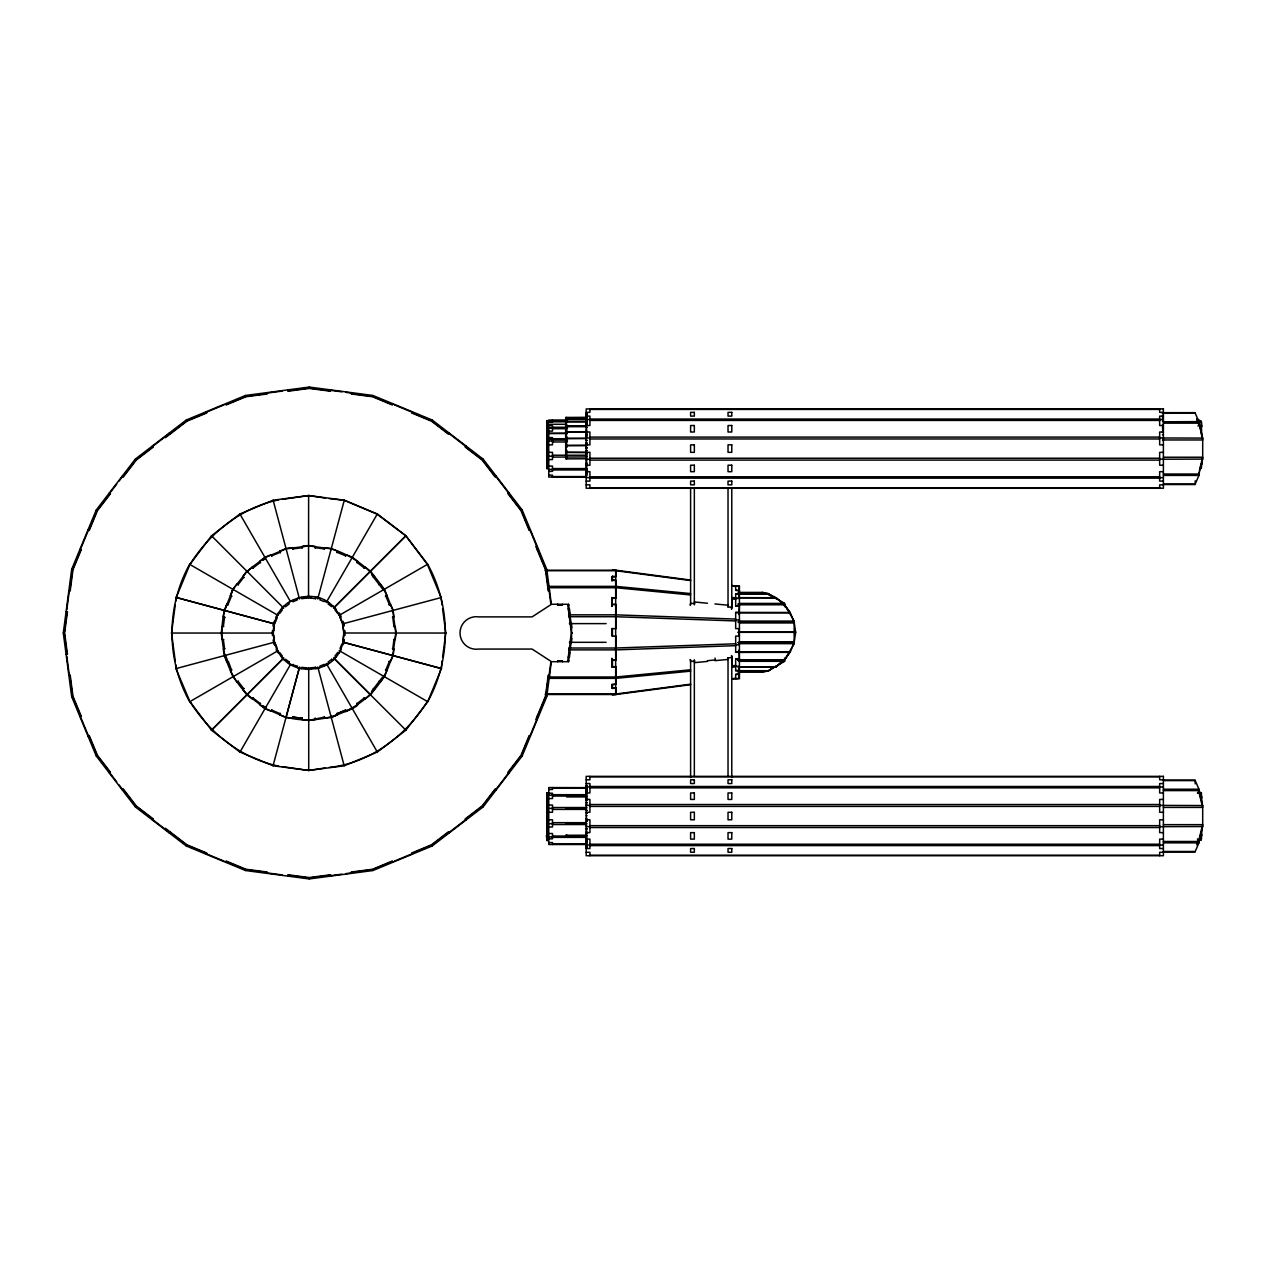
<?xml version="1.0" encoding="UTF-8"?>
<svg xmlns="http://www.w3.org/2000/svg" width="1266" height="1266" viewBox="0 0 1266 1266"><rect width="100%" height="100%" fill="white"/><g stroke="black" fill="none" stroke-linecap="round" stroke-linejoin="round"><path stroke-width="1.5" d="M547.814 467.55L546.88 467.47L546.88 464.828L547.814 461.504M546.88 461.03L547.814 462.043M546.88 457.232L546.88 452.737L547.814 452.722M547.814 445.41L546.88 445.474L547.814 437.735L546.88 437.735M546.88 435.203L547.814 435.203L547.814 432.07L546.88 432.07L546.88 438.068L547.814 438.068M547.814 424.474L546.88 424.474L546.88 420.66L567.469 420.629M546.88 834.072L546.88 830.037L547.814 830.037M546.88 823.58L547.814 823.264L546.88 823.264M547.814 817.504L546.88 817.504L546.88 812.867M547.814 793.339L546.88 796.504L547.814 796.409L547.814 794.921L546.88 794.921M546.88 466.41L547.814 466.394L547.814 464.907L546.88 464.907L546.88 461.315L547.814 461.315M546.88 462.375L547.814 463.134L547.814 462.28M546.88 453.117L547.814 453.117L546.88 446.914M547.814 432.608L546.88 432.608L546.88 429.57L547.814 429.57L546.88 430.124M546.88 424.474L546.88 421.815L587.123 421.831M546.88 792.69L546.88 840.671L547.814 840.086M547.814 420.676L546.88 422.353L547.814 422.353L546.88 421.42M546.88 837.554L547.814 837.712L547.814 835.307L546.88 835.164M546.88 840.07C548.558 840.276 545.203 837.19 546.88 834.231L547.814 834.072L547.814 831.746L546.88 831.208M546.88 829.262L547.814 829.262L547.814 826.128L546.88 826.128M546.88 823.691L547.814 823.58L547.814 820.495L546.88 820.4M546.88 817.44L547.814 815.969L546.88 816.016M546.88 814.275L547.814 814.26L546.88 815.858M546.88 811.395L547.814 811.395L547.814 809.781M546.88 808.214L547.814 808.214L546.88 811.269L547.814 811.237M546.88 802.723L547.814 802.723L547.814 805.413L546.88 805.398L547.814 804.1M547.814 799.289L546.88 800.302L547.814 800.365L547.814 798.197L546.88 798.055M546.88 467.265L547.814 468.626L546.88 468.642L546.88 432.07M547.814 465.777L546.88 463.989L547.814 464.147C549.76 467.201 545.852 469.639 547.814 467.866M546.88 434.871L547.814 434.871L547.814 432.07M547.814 422.891L546.88 422.891L547.814 423.762L547.814 426.025L546.88 426.167L547.814 424.363M547.814 421.736L546.88 423.208M547.814 840.656L547.814 838.741L546.88 838.63M547.814 839.896L547.814 838.741M547.814 794.209L546.88 794.067M547.814 792.943L546.88 792.848L546.88 795.808M557.72 605.211L557.72 604.278L557.72 605.243L562.405 605.211L562.405 604.262M565.696 433.368L565.696 431.817L586.19 431.69M568.545 605.243L568.545 604.309L551.501 604.262L532.084 616.89L478.754 616.89A16.268 16.268 0 0 0 460.033 632.968A16.268 16.268 0 0 0 478.754 649.062L532.084 649.062L551.501 661.691L568.545 661.691L569.13 657.228M738.11 666.802L776.105 666.802L780.062 662.973M776.105 666.802L784.018 660.615L790.206 651.8L738.141 651.8M731.447 609.12L732.27 598.945L735.673 599.277M1201.339 839.722L1201.719 834.658M1201.719 463.657L1201.339 468.388L1200.01 468.325M325.473 498.108L308.619 495.544L273.124 500.212L299.172 597.758C350.445 584.845 362.408 668.401 308.667 669.144C265.638 669.872 260.274 604.689 301.609 597.425L301.783 598.707L308.651 597.789L315.535 598.691L315.645 597.774M66.813 609.801L69.06 592.678M66.971 611.747L64.186 633L66.971 654.253M69.725 590.826L72.526 569.589L80.723 549.776M278.773 766.167C241.584 758.508 209.934 733.425 189.916 701.554L189.599 701.68C166.131 659.396 166.147 606.62 189.599 564.32L189.916 564.446C209.934 532.575 241.584 507.492 278.773 499.833M171.796 631.133L175.246 604.99M175.737 601.255L176.227 597.52L189.204 566.187M251.079 697.661C226.361 676.819 216.866 641.53 224.525 610.465L226.772 604.135L228.276 604.768M223.354 626.496L224.588 617.222M175.737 664.745L175.911 668.622L273.741 642.368L274.659 644.568L275.513 644.204L274.326 644.695L273.092 640.058L274.358 639.884L273.757 635.247L272.475 635.405L272.158 633.047L272.475 630.61L273.741 630.769L274.358 626.132L273.424 626.005M273.393 623.6L175.911 597.378L273.393 623.6L273.092 625.958L274.358 626.132M292.921 716.73L292.715 718.36L286.069 717.474L271.304 711.001M266.92 873.366L267.11 872.021L245.921 869.236L226.171 861.054L225.665 862.304M330.584 389.881L330.41 391.226L309.221 388.44L288.031 391.226L287.857 389.881M279.802 714.894L285.989 717.458L299.314 667.926L273.045 765.756L239.97 752.067L211.501 730.229L189.916 701.554M315.123 548.051L315.345 546.421L308.698 545.551L302.02 546.77M310.898 598.09L311.056 596.808L308.698 596.508L308.651 597.789L308.54 596.872L308.619 495.544M306.435 667.91L306.261 669.192L308.619 669.492L308.667 668.211L315.55 667.293L315.709 668.575L318.067 668.258L320.361 667.324L319.871 666.138L324.191 664.349L324.682 665.536L326.881 664.634L326.264 663.479L326.628 664.349M315.535 598.691L315.693 597.425L318.051 597.742L320.345 598.66L319.855 599.847L324.175 601.651L324.666 600.464L326.865 601.366L377.347 513.933L405.816 535.771L427.402 564.446L441.09 597.52L442.087 604.99M302.21 717.949L301.988 719.579L308.619 720.449L324.46 717.078M324.397 549.27L324.618 547.64L331.249 548.526L337.516 551.106L336.883 552.609M287.857 876.119L288.031 874.774L309.221 877.56L330.41 874.774L330.584 876.119M351.505 392.634L351.331 393.979L372.521 396.764L392.254 404.946L392.776 403.696M390.245 604.278C381.636 577.154 358.072 556.913 331.201 548.858L330.964 549.776M282.508 499.342L308.714 495.544L344.194 500.212L377.221 514.265L405.895 535.835L427.718 564.32C451.187 606.604 451.187 659.38 427.718 701.68L427.402 701.554C405.816 735.768 370.226 763.208 329.207 767.402M343.893 639.995L342.959 639.868L343.577 635.231L344.843 635.39L345.159 633.032L344.843 630.595L343.577 630.753L342.959 626.116L344.241 625.942L343.925 623.584L342.991 621.305L341.804 621.796L340.016 617.476L341.203 616.985L340.285 614.785L338.797 612.823L337.769 613.599L334.92 609.88L335.949 609.104L334.493 607.221L405.895 535.835M282.508 766.658L308.714 770.456L344.194 765.788L377.347 752.067L405.816 730.229L427.671 701.76L441.438 668.527L343.925 642.4L344.241 640.042L342.959 639.868M392.745 648.778L393.963 639.52M393.014 653.873L395.767 633L393.014 612.111M442.087 661.01L441.423 668.622L342.675 642.099L343.925 642.4M442.578 657.276L445.774 633L442.578 608.724M548.7 675.174L545.899 696.411L537.702 716.224M549.112 675.221L550.868 661.912M551.327 661.976L546.785 696.537L545.899 696.411L546.722 696.759L522.241 755.849L521.434 755.517L508.378 772.529M570.08 643.302L567.801 660.646L568.671 660.757M570.681 638.665L571.441 632.968L567.801 605.354L568.671 605.243M568.561 657.149L569.178 652.512M570.38 643.334L570.998 638.697M569.747 652.591L570.95 643.413M571.567 638.776L571.567 627.161M616.162 570.254L615.672 573.973L616.162 570.76L690.619 580.556M738.901 590.193L739.376 586.475L731.748 585.478M317.893 598.058L317.766 598.992L318.13 598.122M318.051 597.742L344.289 500.244L377.426 513.98M739.423 636.102L735.673 636.102L735.673 652.307L790.206 652.148L794.178 642.4L795.681 632.193L738.125 632.209M611.969 579.496L612.459 576.283L616.162 576.71L616.162 570.76M615.672 583.658L616.162 580.445L612.459 580.034L612.459 576.283M616.162 580.445L615.672 589.624L616.162 587.756L690.603 594.941M1199.424 470.303L1202.7 457.232L1163.391 457.232M1163.391 423.16L1198.949 423.16L1202.7 438.099L1202.7 459.099L1198.949 474.038L1163.391 474.038M1199.424 837.744L1202.7 824.657L1163.391 824.657M1163.391 790.601L1198.949 790.601L1202.7 805.54L1202.7 826.54L1198.949 841.479L1163.391 841.479M611.969 599.688L612.459 597.821L616.162 598.074L616.162 587.756M611.969 606.161L612.459 597.821M615.672 606.414L616.162 604.547L612.459 604.309M616.162 614.865L615.672 616.716L735.673 620.941L735.673 619.074L616.162 614.865L616.162 604.547M690.112 605.132L690.603 603.281L694.828 603.676M80.344 549.618L88.414 530.122M88.81 530.28L97.007 510.483L110.047 493.471M251.079 568.339L247.076 571.409L232.912 589.323L230.349 595.511L231.852 596.128M227.089 604.278L225.174 608.914L232.96 589.244L237.027 583.927L238.325 584.924M230.665 595.637L232.912 589.323M227.959 604.642L231.536 596.001M273.424 623.521L274.326 621.321L275.513 621.812L274.643 621.448M189.599 564.32L277.032 614.801L276.115 617.001L277.301 617.491L274.659 623.901M239.97 752.067L290.594 664.318L297.478 666.153L296.988 667.34L299.172 668.242M344.289 500.244L329.207 498.598M262.98 705.621L265.591 707.615L264.974 708.754L271.161 711.318L271.794 709.799M206.152 854.233L206.674 852.983L186.941 844.802L165.419 828.28M299.203 667.878L299.551 667.008M326.612 601.635L326.264 602.505L326.945 601.413L328.828 602.853L328.052 603.882L331.755 606.731L332.547 605.702L334.43 607.158L405.816 535.771M279.818 714.894L280.435 713.391M345.539 556.201L346.172 554.682L352.344 557.246L357.74 561.36L356.727 562.658M412.273 411.767L411.751 413.017L431.5 421.198L448.449 434.206L449.272 433.13M285.989 717.458L286.132 717.142C328.385 728.551 377.031 703.943 390.245 661.707M273.045 765.756L308.619 770.456L325.473 767.892M373.312 688.498L374.609 689.495L370.527 694.797L334.509 658.763L335.949 656.88L334.936 656.105L337.785 652.386L338.797 653.177L340.253 651.278L341.203 648.999L340.016 648.509L341.804 644.188L342.991 644.679L343.909 642.479M385.798 669.999L389.374 661.358M390.877 660.172L393.14 655.582L394.011 648.952L392.397 648.73M392.792 655.535L390.561 661.865L389.042 661.232M535.803 719.579L545.44 696.3L548.241 675.11L549.586 675.284M529.631 735.72L521.434 755.517L522.13 756.055L483.185 806.806L482.488 806.268L465.477 819.308M530.011 735.878L538.082 716.382M292.794 665.22L293.158 664.365M1198.949 472.171L1198.949 475.415L1195.215 484.039L1163.391 484.039M1196.718 844.786L1198.949 839.611L1198.949 842.84L1195.215 851.48L1163.391 851.48M739.423 604.784L784.619 604.784L794.178 621.084L794.178 643.65L784.619 659.95L739.423 659.95M288.711 662.862L289.281 662.118L285.562 659.269L284.787 660.298L282.888 658.842L211.501 730.229M109.731 493.218L116.725 484.087M119.067 481.048L122.565 476.475M122.897 476.728L135.937 459.732L152.949 446.692M238.04 584.718L243.737 577.296M273.124 500.212L239.97 513.933L211.501 535.771L282.824 607.237L281.369 609.12L282.381 609.895L279.533 613.614L278.52 612.823L277.08 614.722L278.172 615.403L277.428 614.833M253.168 697.645L252.171 698.943L246.854 694.86L247.74 693.926L247.171 694.67M152.411 820.02L153.233 818.944L136.285 805.936L123.277 788.987L122.201 789.81M289.281 662.118L288.49 663.147L290.373 664.587M260.59 703.342L259.593 704.64L264.911 708.707L265.591 707.615M364.149 568.355L365.162 567.057L370.463 571.14L374.609 576.505L373.296 577.502M169.153 832.87L169.976 831.794M466.015 445.98L465.192 447.056L482.156 460.064L495.164 477.013L496.24 476.19M371.587 691.315L379.278 681.282M380.291 679.984L382.285 677.373M495.528 789.272L482.488 806.268L483.026 806.98L432.276 845.91L431.738 845.213L411.941 853.411M495.861 789.525L508.71 772.782M738.125 660.441L784.018 660.441L790.206 651.8M283.204 658.636L283.774 657.909L211.438 730.165M334.113 607.364L333.559 608.091L334.493 607.221M246.87 694.876L242.724 689.495L244.021 688.498M152.695 446.36L169.438 433.51M169.691 433.842L186.688 420.787L206.5 412.589M165.419 437.72L186.941 421.198L206.674 413.017L206.152 411.767M253.153 568.355L252.156 567.073L247.06 571.409M252.947 568.086L260.369 562.389M262.98 560.379L265.575 558.385M299.172 597.758L296.972 598.676L297.463 599.862L293.126 601.651L292.652 600.464L290.452 601.366L288.474 602.869L289.265 603.882L285.546 606.731L284.771 605.718L282.888 607.174L283.758 608.107L283.188 607.364M109.351 773.067L110.427 772.228L97.419 755.28L89.237 735.546L87.987 736.052M238.325 681.076L237.027 682.073L232.96 676.756L230.349 670.505L231.868 669.888M189.647 701.76L278.172 650.613C276.732 652.386 275.07 648.445 277.317 648.524L274.659 642.115M339.889 614.817L339.146 615.387L427.671 564.24M378.993 584.924L380.291 583.927M509.09 492.933L507.998 493.772L521.022 510.72L529.188 530.454L530.438 529.948M384.025 589.355L383.281 589.924L384.421 589.323L386.985 595.495L385.465 596.112L386.985 595.495M384.373 589.244L380.291 583.927M332.341 659.997L331.771 659.269L328.068 662.118L328.844 663.131L326.96 664.587L377.347 752.067M405.895 730.165L334.446 658.826L332.562 660.282L331.771 659.269M356.965 703.611L364.386 697.914M448.734 832.158L431.738 845.213L432.07 846.036L372.979 870.502L372.647 869.695L351.394 872.48M448.987 832.49L465.73 819.64M340.238 614.706L338.513 613.029M1198.174 840.988L1200.01 839.833M1198.348 841.732L1201.339 838.994L1197.494 838.994M735.673 652.307L739.376 652.069L738.901 650.218L739.376 658.557L735.673 658.795L735.673 670.663L768.43 670.727L784.619 661.311L784.619 658.067M772.972 667.625L768.43 670.885L762.67 672.214L738.11 672.214M768.415 670.822L776.011 666.074M224.573 655.661L225.443 655.297L227.326 659.855M224.937 648.746L223.307 648.967L224.209 655.677L226.772 661.865L228.276 661.232L231.536 670.015M274.659 644.568L275.529 644.204M343.529 623.521L342.675 623.885L441.438 597.473M390.561 604.135L389.042 604.768L390.561 604.135L393.125 610.323L390.862 605.797M206.342 412.21L224.066 404.867M225.997 404.519L245.794 396.305L267.047 393.52M279.802 551.106L280.419 552.625L279.802 551.106L285.989 548.542L292.699 547.64L292.905 549.27M269.769 555.632L265.1 557.578L252.156 567.073M271.288 555.014L286.116 548.858L308.667 545.899L331.201 548.858M271.636 555.869L280.292 552.293M79.916 716.556L81.166 716.034L72.985 696.3L70.2 675.11L68.855 675.284M537.275 549.966L538.525 549.444M392.745 610.339L391.89 610.703L393.14 610.418L394.011 617.048L392.397 617.254M324.539 665.22L326.96 664.587M337.389 714.578L331.249 717.474L324.618 718.36L324.413 716.73M352.217 708.422C333.844 716.414 357.645 707.441 357.74 704.624L356.743 703.326M392.444 861.481L372.647 869.695L372.742 870.565L309.331 878.92L309.221 878.034L287.968 875.249M394.375 861.133L412.099 853.79M759.014 593.295L762.765 592.409L768.43 593.738L776.011 597.694L784.018 604.009L790.206 612.823L738.141 612.823M301.656 597.774L306.293 597.156L306.419 598.09L306.293 597.156M266.984 393.109L282.207 391.099M287.968 390.751L309.205 387.966L330.458 390.751M308.603 545.551L301.973 546.421L302.194 548.051M292.873 548.922L302.147 547.703M308.603 596.508L306.245 596.808L306.419 598.09M171.211 633.047L272.158 633.047M66.101 654.364L67.446 654.19L64.645 633L67.446 611.81L66.101 611.636M549.586 590.716L548.241 590.89L545.44 569.7L535.803 546.421M223.702 639.472L222.088 639.678L221.218 633.047L222.088 626.322L223.702 626.543M345.159 632.953L343.861 633L446.123 633.047M393.615 626.528L395.229 626.322L396.116 632.953L395.229 639.678L393.615 639.457M568.26 608.883L569.447 608.724L570.048 613.361L568.877 613.519M224.509 655.424L225.443 655.297M175.879 668.527L189.204 699.813M569.336 617.064L570.206 616.938M569.969 622.65L571.251 622.54L571.868 627.176L570.586 627.287M308.714 770.456L308.714 669.492L311.072 669.192L310.914 667.91L311.025 668.844L306.309 668.844M308.714 720.449L315.345 719.579L315.139 717.949M616.162 694.48L615.672 690.761L616.162 693.974L690.619 684.178M731.748 678.766L735.673 678.244M612.459 694.971L690.619 684.669M731.748 679.256L739.376 678.26L738.901 674.541M330.458 875.249L309.221 878.034L309.094 878.92L245.683 870.565L245.794 869.695L225.997 861.481M330.521 875.661L341.931 874.157M345.729 873.651L351.442 872.891M690.603 669.793L616.162 676.978L615.672 675.11L616.162 684.289L612.459 684.7L612.459 688.451L616.162 688.024L616.162 693.974M735.673 670.663L739.376 670.236L738.901 667.024L739.376 673.971L735.673 674.398L735.673 678.75L739.423 678.75L739.423 585.984L735.673 585.984L735.673 590.336L739.376 590.763L738.901 597.71L739.376 594.498L735.673 594.07L735.673 605.939L739.376 606.177L738.901 614.516L739.376 612.665L735.673 612.428L735.673 628.616L739.423 628.616M694.828 661.058L690.603 661.453L690.112 659.602M727.697 657.877L731.938 657.481L732.27 665.789L735.673 665.457M707.441 660.694L715.448 659.918L714.974 658.067M694.338 662.672L707.441 661.406M714.926 660.678L728.029 659.428M616.162 678.323L690.619 671.154M731.748 667.198L735.673 666.818M611.969 658.573L612.459 660.425L616.162 660.187L615.672 648.018L735.673 643.793L735.673 645.66L616.162 649.869M611.969 665.046L612.459 666.913L616.162 666.66L616.162 676.978M589.924 409.424L1159.656 409.424M586.19 412.368L589.924 412.368L589.924 408.918M1163.391 412.368L1159.656 412.368L1159.656 408.918M1163.391 412.653L1195.215 412.653M586.19 413.112L587.123 413.112M1162.457 413.112L1163.391 413.112M586.19 413.302L587.123 413.365M1162.457 413.302L1195.215 413.159L1198.949 421.784L1202.7 439.967L1163.391 439.967M586.19 413.745L587.123 413.776M586.19 414.045L587.123 414.045M586.19 414.299L587.123 414.219M586.19 414.631L587.123 414.662M586.19 415.106L587.123 415.106M586.19 415.359L587.123 415.501M1162.457 415.375L1163.391 415.375M586.19 415.549L587.123 415.549M586.19 416.103L589.924 416.103L589.924 425.518L586.19 425.518M1163.391 416.103L1159.656 416.103L1159.656 425.518L1163.391 425.518M586.19 416.467L587.123 416.435M1162.457 416.467L1163.391 416.467M586.19 417.321L587.123 417.321L565.696 417.432L565.696 458.878L587.123 458.751M1162.457 417.321L1163.391 417.321M565.696 417.638L566.63 417.78M586.19 417.638L587.123 417.78M587.123 417.907L565.696 418.128L587.123 418.176M565.696 418.603L587.123 418.429M1162.457 418.429L1163.391 418.429M565.696 418.872L566.63 418.84M565.696 419.173L566.63 419.173M589.924 419.046L1159.656 419.046M586.19 419.41L587.123 419.41M1162.457 419.426L1163.391 419.426M565.696 419.489L589.924 419.552M1159.656 419.552L1163.391 419.552M565.696 419.742L566.63 419.742M567.469 420.122L548.748 420.122L548.748 422.069L552.498 422.069L552.498 420.122M586.19 420.138L587.123 420.138M565.696 420.344L566.63 420.344M589.924 420.423L1159.656 420.423M586.19 420.644L587.123 420.644M565.696 420.834L566.63 420.834M546.88 421.103L547.814 421.103M586.19 421.103L587.123 421.103M1162.457 421.103L1163.391 421.103M565.696 421.499L586.19 421.483M1197.541 421.483L1201.339 421.483L1201.719 436.707M1163.391 421.784L1201.339 421.61L1201.719 426.674M546.88 421.847L547.814 422.037M565.696 422.417L566.63 422.417M546.88 422.686L547.814 422.686M565.696 422.891L566.63 422.891M586.19 422.891L587.123 422.891M546.88 423.619L547.814 423.461M586.19 423.54L587.123 423.54M566.63 424.284L546.88 424.284L546.88 432.608M565.696 424.68L566.63 424.68L566.63 428.319M586.19 424.68L587.123 424.68M546.88 425.139L547.814 425.139M586.19 425.17L587.123 425.17M1162.457 425.186L1163.391 425.186M566.63 425.392L565.696 425.376L566.63 420.644M586.19 425.724L587.123 425.724M565.696 426.041L586.19 425.946M1197.889 425.946L1201.719 425.946M566.63 426.136L586.19 426.136M566.63 426.674L586.19 426.674M546.88 427.101L547.814 426.927M565.696 427.069L566.63 427.069M546.88 427.259L547.814 428.193M552.498 427.259L567.469 427.259M586.19 427.338L587.123 427.338M1162.457 427.338L1163.391 427.338M548.748 427.75L552.498 427.75M565.696 427.766L566.63 427.766M586.19 427.766L587.123 427.876M1162.457 427.892L1163.391 427.892M547.814 427.971L546.88 427.971L547.814 423.619M546.88 428.272L566.63 428.367M552.498 428.62L567.469 428.62M546.88 428.921L547.814 428.921M565.696 429.649L566.63 429.665M565.696 430.06L566.63 430.044L566.63 434.127L565.696 434.127M586.19 430.044L587.123 430.076M1162.457 430.076L1163.391 430.076M546.88 430.693L547.814 430.693M565.696 430.598L566.63 430.598M546.88 431.295L547.814 431.295M548.748 431.12L552.498 431.12L552.498 425.803L548.748 425.803L548.748 477.076L586.19 477.076M566.63 431.896L589.924 432.007L589.924 444.857L586.19 444.857M1163.391 432.007L1159.656 432.007L1159.656 444.857L1163.391 444.857M566.63 432.228L587.123 432.26M1162.457 432.26L1163.391 432.26M586.19 432.592L587.123 432.592M566.63 433.273L546.88 433.368L547.814 433.779M547.814 433.494L566.63 433.478M565.696 433.795L566.63 433.779M586.19 433.779L587.123 433.779M586.19 434.744L587.123 434.744M1162.457 434.744L1163.391 434.744M566.63 434.95L565.696 434.95L565.696 437.435L566.63 437.435M586.19 435.077L587.123 435.077M546.88 436.169L547.814 436.169M546.88 436.564L547.814 436.564M565.696 436.422L566.63 436.422L566.63 440.631L565.696 440.631M586.19 436.422L587.123 436.422M565.696 436.754L566.63 436.738M589.924 437.102L1159.656 437.102M546.88 437.64L547.814 437.64M548.748 437.609L552.498 437.609L552.498 444.857L548.748 444.857M586.19 437.593L587.123 437.593M586.19 437.973L589.924 437.973M1159.656 437.973L1202.7 438.099M565.696 438.416L586.19 438.305M566.63 438.542L586.19 438.542M589.924 438.97L1159.656 438.97M546.88 439.239L566.63 439.128L546.88 439.365M552.498 440.109L567.469 440.109M586.19 440.172L587.123 440.267M1162.457 440.172L1163.391 440.267M565.696 440.536L566.63 440.536M586.19 440.536L587.123 440.536M548.748 440.964L552.498 440.964M552.498 441.976L567.469 441.976M546.88 442.388L547.814 442.388M586.19 442.815L587.123 442.91M565.696 443.432L566.63 443.337L566.63 447.563L565.696 447.563M586.19 443.337L587.123 443.337M546.88 443.97L547.814 443.97L547.814 447.056L546.88 447.056M565.696 445.458L586.19 445.331M566.63 445.585L587.123 445.585M565.696 447.404L566.63 447.42M586.19 447.563L587.123 447.563M546.88 448.37L547.814 448.465M586.19 448.386L587.123 448.227M546.88 449.936L547.814 449.921M565.696 450.19L566.63 450.174L566.63 454.383L565.696 454.383M565.696 450.332L566.63 450.332M586.19 450.332L587.123 450.332M586.19 451.012L587.123 450.854M546.88 451.218L547.814 451.218M548.748 452.342L552.498 452.342L552.498 459.59L548.748 459.59M566.63 452.31L589.924 452.342L589.924 465.208L586.19 465.208M1163.391 452.342L1159.656 452.342L1159.656 465.208L1163.391 465.208M565.696 452.437L586.19 452.548M586.19 453.497L587.123 453.497M546.88 454.098L547.814 454.098M546.88 454.415L547.814 454.415M586.19 454.383L587.123 454.383M552.498 455.222L586.19 455.222M546.88 455.523L547.814 455.523L547.814 458.609L546.88 458.609M546.88 455.902L547.814 455.902M586.19 455.95L587.123 455.95M548.748 456.235L552.498 456.235M586.19 456.346L587.123 456.346M565.696 456.551L566.63 456.551L566.63 458.878M546.88 456.678L547.814 456.678M552.498 457.105L587.123 456.931M546.88 457.358L547.814 457.232M547.814 458.007L546.88 458.007L546.88 460.966L547.814 461.03M586.19 458.371L587.123 458.371M589.924 458.229L1159.656 458.229M546.88 459.178L547.814 459.178M586.19 459.226L589.924 459.226M1159.656 459.226L1202.7 459.099M546.88 459.716L547.814 459.716M589.924 460.096L1159.656 460.096M546.88 460.365L547.814 460.365L547.814 463.134M586.19 460.808L587.123 460.808M586.19 462.897L587.123 462.897M546.88 463.261L547.814 463.261M586.19 463.483L587.123 463.483M546.88 464.812L547.814 464.812M586.19 464.939L587.123 464.939M547.814 465.524L546.88 465.524L546.88 468.483L546.88 466.948L547.814 466.948M586.19 465.54L587.123 465.54M546.88 465.666L547.814 465.666M546.88 466.094L547.814 466.094M548.748 466.078L552.498 466.078L552.498 471.395L548.748 471.395M546.88 466.6L547.814 466.6M586.19 467.012L587.123 467.012M546.88 468.198L547.814 467.47M552.498 468.578L587.123 468.578M548.748 469.449L552.498 469.449M586.19 469.338L587.123 469.338M552.498 469.939L586.19 469.939M586.19 470.113L587.123 470.113M586.19 470.873L587.123 470.873M586.19 471.68L589.924 471.68L589.924 481.096L586.19 481.096M1163.391 471.68L1159.656 471.68L1159.656 481.096L1163.391 481.096M586.19 472.629L587.123 472.629M586.19 473.5L587.123 473.5M586.19 474.434L587.123 474.434M548.748 475.13L552.498 475.13L552.498 477.076M1163.391 475.415L1198.949 475.415M586.19 475.684L587.123 475.684M552.498 476.57L586.19 476.57M589.924 476.776L1159.656 476.776M586.19 477.646L589.924 477.646M1159.656 477.646L1163.391 477.646M589.924 478.152L1159.656 478.152M1163.391 484.546L1195.215 484.546L1195.215 480.795M586.19 484.831L589.924 484.831L589.924 488.28M1163.391 484.831L1159.656 484.831L1159.656 488.28M589.924 487.774L1159.656 487.774M545.345 570.222L615.672 570.222L615.672 694.512L545.345 694.512M545.345 570.729L615.672 570.729M615.672 576.679L611.937 576.679L611.937 581.015M611.937 580.429L615.672 580.429M549.254 586.38L615.672 586.38M549.254 587.74L615.672 587.74M735.673 590.336L739.423 590.336M738.11 592.409L762.765 592.409L762.765 593.343M739.423 593.517L768.43 593.517M735.673 594.07L739.423 594.07M776.011 597.694L738.11 597.694L776.105 597.821L784.018 604.752M611.937 598.058L615.672 598.058M735.673 598.422L739.423 598.422M739.423 603.423L784.619 603.423L784.619 606.667M738.125 604.009L784.018 604.009M738.125 604.183L784.018 604.183L790.206 612.823M611.937 604.531L615.672 604.531M735.673 605.939L739.423 605.939M735.673 612.428L790.206 612.475L794.178 622.223M568.798 614.849L615.672 614.849M568.798 616.716L616.162 616.716L616.162 628.616L611.937 628.616M735.673 619.944L739.423 619.944M739.423 621.084L794.178 621.084M738.141 621.875L794.178 621.875M738.141 622.112L794.178 622.112L795.681 632.32L738.125 632.32M739.423 622.951L794.178 622.951M569.399 623.616L606.129 623.616M739.423 641.783L794.178 641.783M569.399 642.321L606.129 642.321M738.141 642.527L794.178 642.527M738.141 642.748L794.178 642.748M739.423 643.65L794.178 643.65M735.673 644.79L739.423 644.79M568.798 648.018L616.162 648.018L616.162 636.102L611.937 636.102L611.937 628.522M568.798 649.885L615.672 649.885M738.141 652.37L790.206 652.37M735.673 658.795L739.423 658.795M611.937 660.203L615.672 660.203M557.72 661.722L557.72 660.757L562.405 660.789L562.405 661.722M738.125 660.615L784.018 660.615M557.72 660.789L562.405 660.789M739.423 661.311L784.619 661.311M735.673 666.312L739.423 666.312M611.937 666.676L615.672 666.676M738.11 666.929L776.011 666.929M738.11 670.822L768.43 670.885M739.423 671.217L768.43 671.217M735.673 674.398L739.423 674.398M549.254 676.994L615.672 676.994M549.254 678.354L615.672 678.354M615.672 684.305L611.937 684.305L611.937 688.055L615.672 688.055M545.345 694.005L615.672 694.005M589.924 776.849L1159.656 776.849M586.19 779.793L589.924 779.793L589.924 776.359M1163.391 779.793L1159.656 779.793L1159.656 776.359M1163.391 780.093L1195.215 780.093L1195.215 783.844M1163.391 780.6L1195.215 780.6L1198.949 789.224L1198.949 792.469M586.19 783.543L589.924 783.543L589.924 792.959L586.19 792.959M1163.391 783.543L1159.656 783.543L1159.656 792.959L1163.391 792.959M586.19 785.379L587.123 785.379M586.19 785.632L587.123 785.569M586.19 786.059L587.123 786.012M586.19 786.313L587.123 786.313M586.19 786.503L587.123 786.503M589.924 786.487L1159.656 786.487M587.123 786.835L586.19 786.835L589.924 786.993M1159.656 786.993L1163.391 786.993M586.19 787.373L587.123 787.373M587.123 787.642L548.748 787.563L548.748 844.517L586.19 844.517M586.19 787.769L587.123 787.832M589.924 787.848L1159.656 787.848M552.498 788.053L586.19 788.053M586.19 788.702L587.123 788.702M1163.391 789.224L1198.949 789.224M548.748 789.509L552.498 789.509L552.498 787.563M586.19 789.652L587.123 789.652M586.19 790.443L587.123 790.443M586.19 791.203L587.123 791.203M586.19 791.994L587.123 791.994M586.19 792.753L587.123 792.753M1197.541 792.832L1201.339 792.832L1201.339 793.703M1197.541 792.943L1201.339 792.943L1201.719 797.675M548.748 793.244L552.498 793.244L552.498 798.561L548.748 798.561M546.88 793.719L547.814 793.719M546.88 794.383L547.814 794.383M586.19 794.32L587.123 794.32M546.88 794.731L547.814 794.731M552.498 794.684L586.19 794.684M546.88 795.238L547.814 795.238M548.748 795.19L552.498 795.19M546.88 795.491L547.814 795.491M546.88 795.649L547.814 795.808M586.19 795.792L587.123 795.792M552.498 796.061L586.19 796.061M547.814 796.314L546.88 796.314L546.88 798.957L547.814 798.957M586.19 796.393L587.123 796.393M566.63 796.915L586.19 796.915M586.19 797.849L587.123 797.849M586.19 798.435L587.123 798.435M546.88 799.131L547.814 799.131M586.19 799.432L589.924 799.432L589.924 812.297L586.19 812.297M1163.391 799.432L1159.656 799.432L1159.656 812.297L1163.391 812.297M547.814 800.017L546.88 800.001L547.814 792.69M546.88 800.302L547.814 800.302M586.19 800.508L587.123 800.508M546.88 800.967L547.814 800.951L547.814 798.197M547.814 801.6L546.88 801.6L546.88 804.638L547.814 804.654M546.88 802.153L547.814 802.153M586.19 802.565L587.123 802.565M586.19 802.961L587.123 802.961M546.88 803.324L547.814 803.324M546.88 803.973L547.814 803.973M589.924 804.527L1159.656 804.527M548.748 805.034L552.498 805.034L552.498 812.297L548.748 812.297M586.19 804.986L587.123 804.986M586.19 805.382L589.924 805.398M1159.656 805.398L1202.7 805.54M546.88 805.809L547.814 805.809L547.814 802.723M589.924 806.41L1159.656 806.41M547.814 806.901L546.88 806.901L546.88 810.098L547.814 810.098M546.88 807.233L547.814 807.233M1163.391 807.407L1202.7 807.407L1199.424 794.336M552.498 807.534L586.19 807.534M586.19 807.819L587.123 807.819M548.748 808.404L552.498 808.404M546.88 808.594L547.814 808.594M565.696 808.879L586.19 808.784M586.19 809.164L566.63 808.784M552.498 809.401L586.19 809.401M586.19 810.319L587.123 810.319M586.19 810.477L587.123 810.477M546.88 812.962L547.814 812.962M546.88 814.418L547.814 814.418M586.19 815.747L587.123 815.747M586.19 818.422L587.123 818.516M547.814 818.944L546.88 818.944L546.88 822.109L547.814 821.966M546.88 819.086L547.814 819.086M548.748 819.782L552.498 819.782L552.498 827.03L548.748 827.03M586.19 819.782L589.924 819.782L589.924 832.632L586.19 832.632M1163.391 819.782L1159.656 819.782L1159.656 832.632L1163.391 832.632M552.498 822.663L586.19 822.694L565.696 822.9M586.19 823.027L566.63 822.694M548.748 823.66L552.498 823.66M586.19 823.739L587.123 823.739M552.498 824.53L586.19 824.53M547.814 824.767L546.88 824.767L546.88 827.948L547.814 827.948M546.88 825.147L547.814 825.147M589.924 825.669L1159.656 825.669M586.19 826.255L587.123 826.255M546.88 826.461L547.814 826.461M586.19 826.666L589.924 826.666M1159.656 826.666L1202.7 826.54M546.88 827.553L547.814 827.553M589.924 827.537L1159.656 827.537M546.88 828.708L547.814 828.708M586.19 828.739L587.123 828.739M586.19 829.072L587.123 829.072M546.88 829.388L547.814 829.388M546.88 830.638L547.814 830.638M586.19 831.256L587.123 831.256M546.88 831.746L547.814 831.746M546.88 832.411L547.814 832.411M547.814 833.345L546.88 833.36L546.88 836.019M548.748 833.519L552.498 833.519L552.498 838.82L548.748 838.82M586.19 833.439L587.123 833.439M586.19 833.993L587.123 833.993M546.88 834.405L547.814 834.405M586.19 835.196L565.696 835.291L565.696 836.652M586.19 835.607L587.123 835.607M546.88 836.177L547.814 836.019L546.88 837.048M552.498 836.019L587.123 836.146M547.814 836.858L546.88 836.937L546.88 840.402M548.748 836.873L552.498 836.873M552.498 837.38L586.19 837.38M546.88 837.87L547.814 837.87M586.19 837.791L587.123 837.791M546.88 838.124L547.814 838.124M546.88 838.44L547.814 838.44M546.88 838.978L547.814 839.295M586.19 839.121L589.924 839.121L589.924 848.537L586.19 848.537M1163.391 839.121L1159.656 839.121L1159.656 848.537L1163.391 848.537M586.19 839.5L587.123 839.5M1197.541 839.722L1201.339 839.849M586.19 840.228L587.123 840.228M586.19 841.194L587.123 841.194M586.19 841.906L587.123 841.906M548.748 842.57L552.498 842.57L552.498 844.517M586.19 842.903L587.123 842.903M1163.391 842.84L1198.949 842.84M552.498 844.011L587.123 843.947M589.924 844.216L1159.656 844.216M587.123 844.865L586.19 844.865L589.924 845.087M1159.656 845.087L1163.391 845.087M589.924 845.593L1159.656 845.593M586.19 845.83L587.123 845.767M586.19 845.957L587.123 845.957M586.19 846.226L587.123 846.226M586.19 846.669L587.123 846.701M586.19 846.764L587.123 846.764M586.19 847.096L587.123 847.033M586.19 847.286L587.123 847.286M586.19 847.54L587.123 847.587M586.19 847.967L587.123 848.03M586.19 848.22L587.123 848.22M1163.391 851.971L1195.215 851.971M586.19 852.271L589.924 852.271L589.924 855.721M1163.391 852.271L1159.656 852.271L1159.656 855.721M589.924 855.215L1159.656 855.215M616.162 586.395L690.619 593.58M731.748 597.536L735.673 597.916M694.338 601.967L707.441 603.233M714.926 603.945L728.029 605.211M727.665 606.841L731.938 607.253M330.521 390.339L341.931 391.843M345.729 392.349L351.442 393.109M351.394 393.52L372.631 396.305L392.444 404.519M612.459 569.763L690.619 580.065M731.748 585.968L735.673 586.49M315.171 547.703L324.444 548.922M569.336 648.936L570.206 649.062M568.877 652.481L570.048 652.639L569.447 657.276L568.26 657.117M68.855 590.716L70.2 590.89L72.985 569.7L81.166 549.966L79.916 549.444M224.937 617.27L223.307 617.048L224.177 610.418L225.443 610.703L224.573 610.339M221.582 632.889L222.499 633L221.566 633.016M392.808 655.424L391.89 655.297L393.125 655.677M299.267 668.258L301.625 668.575L301.799 667.309L308.667 668.211L308.714 669.492M267.047 872.48L245.794 869.695L245.446 870.502L186.371 846.036L186.703 845.213L169.691 832.158M266.984 872.891L282.207 874.901M343.577 635.231L344.51 635.358M272.823 630.642L273.741 630.769M394.375 404.867L412.099 412.21M411.941 412.589L431.738 420.787L448.734 433.842M337.025 552.293L345.681 555.869M87.987 529.948L89.237 530.454L97.419 510.72L110.427 493.772L109.351 492.933M537.275 716.034L538.525 716.556M385.465 669.872L386.985 670.505L384.421 676.677L380.291 682.073L379.009 681.076M340.301 651.199L339.161 650.597L427.718 701.68M530.438 736.052L529.188 735.546L521.022 755.28L507.998 772.228L509.09 773.067M271.652 710.131L280.308 713.707M269.753 710.353L265.116 708.438L252.377 698.674M206.5 853.411L186.703 845.213L186.149 845.91L135.415 806.98L135.953 806.268L122.897 789.272M206.342 853.79L224.066 861.133M776.011 598.565L768.415 594.672L768.43 593.738L738.11 593.738L768.43 594.007L784.619 603.423M1198.348 791.234L1201.339 792.832M1196.861 418.65L1201.339 421.483M1198.174 420.344L1201.339 422.338M448.987 433.51L465.73 446.36M465.477 446.692L482.473 459.732L495.528 476.728M356.949 562.373L364.371 568.086M122.201 476.19L123.277 477.013L136.285 460.064L153.233 447.056L152.411 445.98M244.021 577.502L242.724 576.505L246.791 571.203L247.74 572.074L247.171 571.33M334.509 658.763L333.559 657.893L334.446 658.826M496.24 789.81L495.164 788.987L482.156 805.936L465.192 818.944L466.015 820.02M370.527 694.797L365.162 698.943L364.165 697.645M189.916 564.446L211.501 535.771M252.947 697.93L260.385 703.627M152.949 819.308L135.953 806.268L135.24 806.806L96.311 756.071L97.007 755.517L88.81 735.72M152.695 819.64L169.438 832.49M495.861 476.475L508.71 493.218M508.378 493.471L521.418 510.483L529.631 530.28M371.587 574.685L379.278 584.718M380.275 586.016L382.285 588.627M239.891 513.98L290.373 601.413M169.153 433.13L169.976 434.206M260.574 562.674L259.577 561.376L264.895 557.293L271.161 554.682L271.779 556.201M449.272 832.87L448.449 831.794L431.5 844.802L411.751 852.983L412.273 854.233M277.08 651.294L278.536 653.177L279.549 652.401L282.397 656.12L281.384 656.896L282.824 658.779M238.04 681.298L243.752 688.72M110.047 772.529L97.007 755.517L96.184 755.849L71.703 696.759L72.526 696.427L69.725 675.174M109.731 772.782L116.725 781.913M119.067 784.952L122.565 789.525M1196.718 419.853L1198.949 425.028M530.011 530.122L538.082 549.618M537.702 549.776L545.899 569.573L548.7 590.826M385.782 595.985L389.374 604.642M225.665 403.696L226.171 404.946L245.921 396.764L267.11 393.979L266.92 392.634M345.539 709.799L346.172 711.318M299.187 598.138L299.536 598.992M344.194 765.788L317.782 667.008L317.908 667.926M336.898 713.375L337.531 714.894L331.344 717.458L330.964 716.224M392.776 862.304L392.254 861.054L372.521 869.236L351.331 872.021L351.505 873.366M80.723 716.224L72.526 696.427L71.656 696.537L63.3 633.127L64.186 633L63.3 632.873L71.656 569.463L72.526 569.589L71.703 569.241L96.184 510.151L97.007 510.483L96.311 509.945L135.24 459.194L135.937 459.732L135.415 459.02L186.149 420.09L186.688 420.787L186.355 419.964L245.446 395.498L245.794 396.305L245.683 395.435L309.094 387.079L309.205 387.966L309.331 387.079L372.742 395.435L372.631 396.305L372.979 395.498L432.07 419.964L431.738 420.787L432.276 420.09L483.026 459.02L482.473 459.732L483.185 459.194L522.13 509.929L521.418 510.483L522.241 510.151L546.722 569.241L545.899 569.573L546.785 569.463L551.327 604.024M80.344 716.382L88.414 735.878M292.778 600.78L293.126 601.651M731.447 655.614L731.938 657.481M615.672 658.32L616.162 660.187M615.672 681.076L616.162 684.289M611.969 685.238L612.459 688.451M568.545 604.262L569.13 608.772M569.747 613.409L570.95 622.587M568.561 608.851L569.178 613.488M570.38 622.666L570.998 627.303M549.112 590.779L550.868 604.088M392.745 617.222L393.963 626.48M223.37 639.52L224.588 648.793M171.796 634.867L175.246 661.01M66.813 656.199L69.06 673.322M315.55 667.293L315.661 668.226M546.88 420.803L546.88 426.927M1201.719 460.729L1201.719 464.416M1201.719 796.915L1201.719 802.945M1201.719 829.088L1201.719 835.37M762.765 671.297L762.765 672.214M738.901 628.616L738.901 636.102M731.78 487.568L731.78 608.851M731.78 655.899L731.78 777.514M728.029 488.217L728.029 606.778M728.029 657.861L728.029 776.422M694.338 488.265L694.338 604.8M694.338 659.823L694.338 776.375M690.603 487.568L690.603 604.926M690.603 659.823L690.603 777.514M612.459 628.616L612.459 636.102M612.459 660.425L612.459 666.913M611.937 597.457L611.937 606.414M611.937 658.32L611.937 667.229M568.545 660.757L568.545 661.691M566.63 417.432L566.63 419.505M566.63 834.658L566.63 836.652M547.814 421.42L547.814 422.591M547.814 427.259L547.814 430.124M547.814 808.214L547.814 811.395M547.814 814.26L547.814 817.44M547.814 820.4L547.814 823.58M547.814 827.505L547.814 829.262M547.814 831.208L547.814 834.072M547.814 835.307L547.814 837.712M546.88 792.943L547.814 793.291L546.88 792.943M570.586 638.65L569.969 643.286L571.251 643.46L571.868 638.824L570.586 638.65M345.681 710.131L337.041 713.707L345.681 710.131M572.311 632.921L571.441 633.032L572.311 633.079M566.63 440.916L565.696 440.916L566.63 440.916M1163.391 408.918L586.19 408.918L586.19 488.28L1163.391 488.28L1163.391 408.918M694.338 412.368L690.603 412.368L690.603 416.103L694.338 416.103L694.338 412.368M731.78 412.368L728.029 412.368L728.029 416.103L731.78 416.103L731.78 412.368M694.338 425.518L690.603 425.518L690.603 432.007L694.338 432.007L694.338 425.518M731.78 425.518L728.029 425.518L728.029 432.007L731.78 432.007L731.78 425.518M694.338 444.857L690.603 444.857L690.603 452.342L694.338 452.342L694.338 444.857M731.78 444.857L728.029 444.857L728.029 452.342L731.78 452.342L731.78 444.857M547.814 451.551L546.88 451.551L547.814 451.661M694.338 465.208L690.603 465.208L690.603 471.68L694.338 471.68L694.338 465.208M731.78 465.208L728.029 465.208L728.029 471.68L731.78 471.68L731.78 465.208M694.338 481.096L690.603 481.096L690.603 484.831L694.338 484.831L694.338 481.096M731.78 481.096L728.029 481.096L728.029 484.831L731.78 484.831L731.78 481.096M1163.391 776.359L586.19 776.359L586.19 855.721L1163.391 855.721L1163.391 776.359M694.338 779.793L690.603 779.793L690.603 783.543L694.338 783.543L694.338 779.793M731.78 779.793L728.029 779.793L728.029 783.543L731.78 783.543L731.78 779.793M694.338 792.959L690.603 792.959L690.603 799.432L694.338 799.432L694.338 792.959M731.78 792.959L728.029 792.959L728.029 799.432L731.78 799.432L731.78 792.959M694.338 812.297L690.603 812.297L690.603 819.782L694.338 819.782L694.338 812.297M731.78 812.297L728.029 812.297L728.029 819.782L731.78 819.782L731.78 812.297M587.123 812.946L586.19 812.946L587.123 813.088M587.123 821.064L586.19 821.064L587.123 821.159M694.338 832.632L690.603 832.632L690.603 839.121L694.338 839.121L694.338 832.632M731.78 832.632L728.029 832.632L728.029 839.121L731.78 839.121L731.78 832.632M547.814 832.996L546.88 832.996L547.814 833.06M694.338 848.537L690.603 848.537L690.603 852.271L694.338 852.271L694.338 848.537M731.78 848.537L728.029 848.537L728.029 852.271L731.78 852.271L731.78 848.537M302.163 718.297L292.873 717.078L302.163 718.297"/></g></svg>
